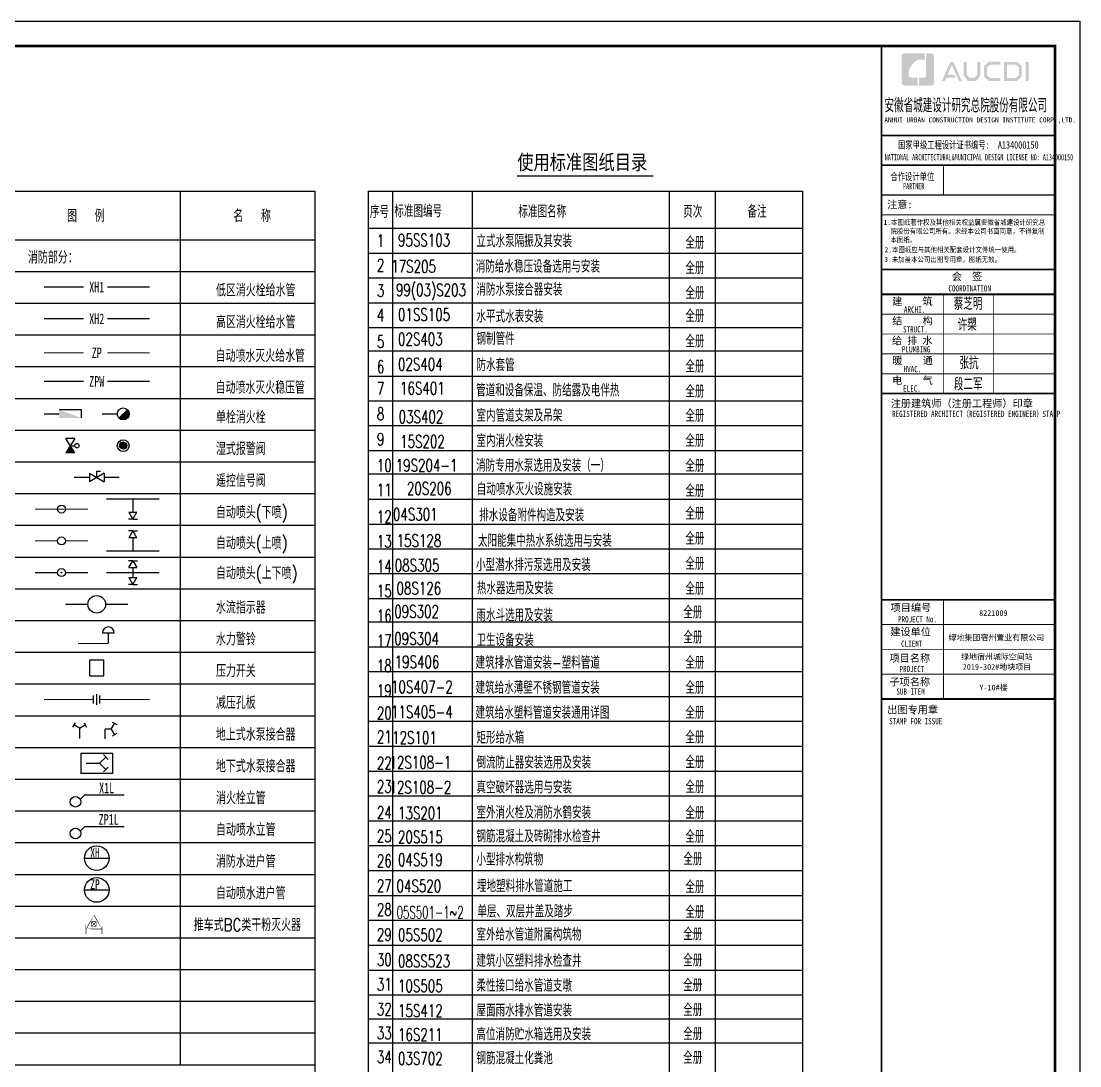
# Model space of a CAD drawing. Extents: x 27938 to 650306, y -92720 to 1524912.
# Drawn here: x 301663 to 344314, y 1123802 to 1165874 of the extents above; entities that cross this region are included whole.
import ezdxf
from ezdxf.enums import TextEntityAlignment as Align

# ---------------------------------------------------------------- set-up
doc = ezdxf.new("R2010")
doc.units = 0
doc.header["$LTSCALE"] = 1000
doc.header["$MEASUREMENT"] = 0
for name, color, linetype in [('0s-水标注', 7, 'Continuous'), ('PUB_TEXT', 4, 'Continuous'), ('图框', 140, 'Continuous'), ('图签文字', 147, 'Continuous')]:
    doc.layers.add(name, color=color, linetype=linetype)
doc.layers.add('yichutu', color=7, linetype='Continuous', true_color=0xffffff, plot=False)
doc.layers.add('图签', color=147, linetype='Continuous', lineweight=18)
doc.styles.add('HT', font='simhei.ttf')
doc.styles.add('HZ', font='txt', dxfattribs={"bigfont": 'hztxt'})
doc.styles.add('HZ8', font='txt.shx', dxfattribs={"bigfont": 'hztxt.shx'})
doc.styles.add('ST', font='', dxfattribs={"width": 0.8})
doc.styles.add('中森字体', font='', dxfattribs={"width": 0.8})
doc.styles.add('宋体', font='', dxfattribs={"height": 50})
doc.styles.add('建筑图签-1', font='simhei.ttf', dxfattribs={"width": 0.7})
doc.styles.add('建筑图签-2', font='TXT.shx', dxfattribs={"width": 0.5, "bigfont": 'HZTXT.shx'})
doc.styles.get('ST').set_extended_font_data('SimSun')
doc.styles.get('中森字体').set_extended_font_data('SimSun')
doc.styles.get('宋体').set_extended_font_data('SimSun')

# ---------------------------------------------------------------- blocks, each defined once
blk = doc.blocks.new('*X153')
at = {"color": 0, "linetype": 'Continuous'}
for p, q in [((-69891, -48890), (-69782, -48780)), ((-69891, -48876), (-69795, -48780)), ((-69889, -48902), (-69769, -48782)), ((-69889, -48860), (-69811, -48782)), ((-69886, -48913), (-69758, -48786)), ((-69882, -48839), (-69832, -48789)), ((-69881, -48923), (-69748, -48790)), ((-69876, -48932), (-69739, -48795)), ((-69871, -48940), (-69731, -48800)), ((-69864, -48948), (-69723, -48807)), ((-69857, -48955), (-69716, -48814)), ((-69849, -48961), (-69710, -48822)), ((-69841, -48967), (-69704, -48830)), ((-69831, -48972), (-69699, -48840)), ((-69821, -48975), (-69696, -48850)), ((-69810, -48978), (-69693, -48861)), ((-69797, -48980), (-69691, -48874)), ((-69783, -48980), (-69691, -48888)), ((-69766, -48977), (-69694, -48905)), ((-69742, -48967), (-69704, -48929))]:
    blk.add_line(p, q, dxfattribs=at)
blk = doc.blocks.new('院标1')
h = blk.add_hatch(color=150)
h.dxf.hatch_style = 1
h.set_gradient(color1=(33, 113, 253), color2=(33, 113, 253), tint=1, name='INVCURVED')
edge = h.paths.add_edge_path()
edge.add_spline(control_points=[(116373, 648379), (116379, 648379), (116382, 648379), (116391, 648379), (116391, 648379), (116391, 648379), (116616, 648379), (116616, 648379), (116616, 648379), (116616, 648379), (116616, 648054), (116616, 648054), (116616, 648054), (116616, 648054), (116108, 648054), (116108, 648054), (116108, 648054), (116028, 648054), (115963, 648111), (115963, 648199), (115963, 648199), (115963, 648199), (115963, 649215), (115963, 649215), (115963, 649215), (115963, 649295), (116018, 649360), (116108, 649360), (116108, 649360), (116108, 649360), (116897, 649360), (116897, 649360), (116897, 649360), (116897, 649360), (116897, 649080), (116897, 649080), (116897, 649080), (116897, 649080), (116566, 649140), (116356, 648859), (116356, 648859), (116245, 648719), (116240, 648545), (116247, 648466), (116247, 648466), (116254, 648386), (116247, 648466), (116247, 648466), (116247, 648466), (116247, 648466), (116258, 648374), (116373, 648379)], knot_values=[0, 0, 0, 0, 0.071429, 0.071429, 0.071429, 0.107143, 0.142857, 0.142857, 0.142857, 0.178571, 0.214286, 0.214286, 0.214286, 0.25, 0.285714, 0.285714, 0.285714, 0.321429, 0.357143, 0.357143, 0.357143, 0.392857, 0.428571, 0.428571, 0.428571, 0.464286, 0.5, 0.5, 0.5, 0.535714, 0.571429, 0.571429, 0.571429, 0.607143, 0.642857, 0.642857, 0.642857, 0.678571, 0.714286, 0.714286, 0.714286, 0.75, 0.785714, 0.785714, 0.785714, 0.821429, 0.857143, 0.857143, 0.857143, 0.928571, 1, 1, 1, 1], degree=3, periodic=0)
h = blk.add_hatch(color=150)
h.dxf.hatch_style = 1
h.set_gradient(color1=(33, 113, 253), color2=(33, 113, 253), tint=1, name='INVCURVED')
edge = h.paths.add_edge_path()
edge.add_spline(control_points=[(117268, 649215), (117268, 649215), (117268, 648199), (117268, 648199), (117268, 648199), (117268, 648114), (117212, 648054), (117123, 648054), (117123, 648054), (117123, 648054), (116663, 648054), (116663, 648054), (116663, 648054), (116663, 648054), (116663, 648379), (116663, 648379), (116663, 648379), (116663, 648379), (116865, 648379), (116865, 648379), (116865, 648379), (116907, 648379), (116941, 648413), (116941, 648455), (116941, 648455), (116941, 648455), (116941, 649360), (116941, 649360), (116941, 649360), (116941, 649360), (117123, 649360), (117123, 649360), (117123, 649360), (117204, 649360), (117268, 649306), (117268, 649215)], knot_values=[0, 0, 0, 0, 0.1, 0.1, 0.1, 0.15, 0.2, 0.2, 0.2, 0.25, 0.3, 0.3, 0.3, 0.35, 0.4, 0.4, 0.4, 0.45, 0.5, 0.5, 0.5, 0.55, 0.6, 0.6, 0.6, 0.65, 0.7, 0.7, 0.7, 0.75, 0.8, 0.8, 0.8, 0.9, 1, 1, 1, 1], degree=3, periodic=0)
blk = doc.blocks.new('TK')
at = {"layer": '图框'}
h = blk.add_hatch(color=256, dxfattribs=at)
h.paths.add_polyline_path([(547288, 547072), (547414, 547072), (547414, 546302), (547288, 546302)])
h.paths.add_polyline_path([(546536, 546956), (546536, 546430), (546896, 546430), (547020, 546536), (547020, 546855), (546900, 546956)], flags=16)
h.paths.add_polyline_path([(546418, 547074), (546418, 546311), (546940, 546311), (547138, 546482), (547138, 546910), (546943, 547074)])
h.paths.add_polyline_path([(546275, 547077), (546275, 546962), (545868, 546962), (545735, 546851), (545735, 546531), (545868, 546429), (546277, 546429), (546277, 546307), (545813, 546307), (545611, 546481), (545611, 546910), (545809, 547077)])
h.paths.add_polyline_path([(544792, 547075), (544912, 547075), (544912, 546565), (545026, 546433), (545237, 546433), (545351, 546565), (545351, 547075), (545465, 547075), (545465, 546528), (545301, 546311), (544963, 546311), (544792, 546530)])
h.paths.add_polyline_path([(544260, 547074), (544377, 547074), (544719, 546310), (544603, 546310), (544322, 546944), (544147, 546556), (544418, 546556), (544479, 546440), (544098, 546440), (544039, 546308), (543916, 546308)])
for p, q in [((541480, 544114), (548480, 544114)), ((541480, 544114), (548480, 544114)), ((541480, 542914), (548480, 542914))]:
    blk.add_line(p, q, dxfattribs=at)
blk.add_lwpolyline([(465375, 548714), (549475, 548714), (549475, 489314), (465375, 489314)], close=True, dxfattribs=at)
blk.add_lwpolyline([(465375, 548714), (549475, 548714), (549475, 489314), (465375, 489314)], close=True, dxfattribs=at)
at = {"layer": '图框', "const_width": 100}
blk.add_lwpolyline([(548475, 490314), (548475, 547714), (467875, 547714), (467875, 490314)], close=True, dxfattribs=at)
at = {"layer": '图框'}
for points, const_width in [([(541480, 490314), (541480, 547714)], 70), ([(541480, 544114), (548480, 544114)], 60), ([(541480, 542914), (548480, 542914)], 60), ([(541480, 542914), (548480, 542914)], 60), ([(543980, 542914), (543980, 541714)], 35), ([(541480, 541714), (548480, 541714)], 60), ([(541480, 541714), (548480, 541714)], 60), ([(541480, 540913), (548480, 540913)], 35), ([(541488, 538714), (548488, 538714)], 60), ([(541488, 537714), (548488, 537714)], 70), ([(541488, 537714), (548488, 537714)], 70), ([(543988, 537714), (543988, 533714)], 35), ([(545988, 537714), (545988, 533714)], 35), ([(541488, 536914), (548488, 536914)], 35), ([(541488, 536114), (548488, 536114)], 35), ([(541488, 535314), (548488, 535314)], 35), ([(541488, 534514), (548488, 534514)], 35), ([(541488, 533714), (548488, 533714)], 70), ([(541480, 525414), (548480, 525414)], 70), ([(541480, 525414), (548480, 525414)], 70), ([(543980, 521414), (543980, 525414)], 35), ([(541480, 524414), (548480, 524414)], 35), ([(541480, 523414), (548480, 523414)], 35), ([(541480, 522414), (548480, 522414)], 35), ([(548480, 521414), (541480, 521414)], 70)]:
    blk.add_lwpolyline(points, dxfattribs=dict(at, const_width=const_width))
blk.add_blockref('院标1', (426331, -101935))
for s, height, style, width, p in [('ANHUI URBAN CONSTRUCTION DESIGN INSTITUTE CORP.,LTD.', 200, '建筑图签-1', 0.91, (541598, 544636)), ('NATIONAL ARCHITECTURAL&MUNICIPAL DESIGN LICENSE NO: A134000150', 250, '建筑图签-1', 0.6, (541617, 543108)), ('PARTNER', 250, '建筑图签-1', 0.6, (542355, 541947)), ('1.本图纸著作权及其他相关权益属安徽省城建设计研究总', 210, 'HT', 0.88, (541566, 540507)), ('院股份有限公司所有。未经本公司书面同意，不得复制', 210, 'HT', 0.88, (541845, 540153)), ('本图纸。', 210, 'HT', 0.88, (541845, 539803)), (' 2.本图纸应与其他相关配套设计文件统一使用。 ', 210, 'HT', 0.88, (541455, 539406)), ('3.未加盖本公司出图专用章，图纸无效。', 210, 'HT', 0.88, (541598, 539011)), ('COORDINATION', 250, '建筑图签-1', 0.7, (544180, 537827)), ('ARCHI.', 250, '建筑图签-1', 0.7, (542389, 536975)), ('STRUCT.', 250, '建筑图签-1', 0.7, (542350, 536179)), ('PLUMBING', 250, '建筑图签-1', 0.7, (542309, 535372)), ('HVAC.', 250, '建筑图签-1', 0.7, (542374, 534579)), ('ELEC.', 250, '建筑图签-1', 0.7, (542358, 533794)), ('REGISTERED ARCHITECT（REGISTERED ENGINEER）STAMP', 250, '建筑图签-1', 0.7, (541909, 532772)), ('PROJECT No.', 250, '建筑图签-1', 0.7, (542150, 524499, -1799)), ('CLIENT', 250, '建筑图签-1', 0.7, (542274, 523520)), ('PROJECT', 250, '建筑图签-1', 0.7, (542209, 522500)), ('SUB ITEM', 250, '建筑图签-1', 0.7, (542082, 521589)), ('STAMP FOR ISSUE', 250, '建筑图签-1', 0.7, (541793, 520395))]:
    blk.add_text(s, height=height, dxfattribs=dict(at, style=style, width=width)).set_placement(p)
at = {"layer": '图签', "color": 2, "style": '宋体'}
for s, height, p in [('8221009', 229.3, (545417, 524761)), ('绿地集团宿州置业有限公司', 229.34, (544185, 523776)), ('绿地宿州城际空间站', 229.3, (544690, 523001)), ('2019-302#地块项目', 229.34, (544757, 522592))]:
    blk.add_text(s, height=height, dxfattribs=at).set_placement(p)
at = {"layer": '图签文字', "color": 7, "style": '建筑图签-1'}
for s, height, width, p in [('安徽省城建设计研究总院股份有限公司', 500, 0.55, (541608, 545091)), ('国家甲级工程设计证书编号:  A134000150', 300, 0.7, (542152, 543581)), ('合作设计单位', 300, 0.7, (541845, 542304))]:
    blk.add_text(s, height=height, dxfattribs=dict(at, width=width)).set_placement(p)
for s, p in [('注意:', (541711, 541177)), ('会  签', (544315, 538281)), ('建    筑', (541910, 537280)), ('结    构', (541914, 536493)), ('给 排 水', (541905, 535699)), ('暖    通', (541923, 534896)), ('电    气', (541913, 534096)), ('注册建筑师（注册工程师）印章', (541855, 533167)), ('项目编号', (541848, 524946)), ('建设单位', (541840, 523969)), ('项目名称', (541807, 522911)), ('子项名称', (541807, 521954)), ('出图专用章', (541716, 520832))]:
    blk.add_text(s, height=300, dxfattribs=at).set_placement(p)
at = {"layer": '图签文字', "color": 1, "style": '建筑图签-2', "width": 0.7}
for s, p in [('蔡芝明', (544395, 537085)), ('许槊', (544555, 536242)), ('张抗', (544626, 534701)), ('段二军', (544401, 533845))]:
    blk.add_text(s, height=500, dxfattribs=at).set_placement(p)
blk = doc.blocks.new('yct-841-594-84100-59399.9999999999-100-1000.0')
at = {"layer": 'yichutu', "color": 7, "true_color": 0xffffff}
blk.add_lwpolyline([(0, 0), (0, 59400), (84100, 59400), (84100, 0)], close=True, dxfattribs=at)

msp = doc.modelspace()

# ---------------------------------------------------------------- linework, layer by layer
at = {"layer": '0s-水标注', "ltscale": 1.5}
for p, q in [((264392, 1159023.5), (313512, 1159023.5)), ((308080.5, 1123845.5), (308080.5, 1159023.5)), ((313512, 1111065.5), (313512, 1159023.5)), ((264392, 1157073.5), (313512, 1157073.5)), ((264392, 1155795.5), (313512, 1155795.5)), ((264392, 1154517.5), (313512, 1154517.5)), ((264392, 1153239.5), (313512, 1153239.5)), ((264392, 1151961.5), (313512, 1151961.5)), ((264392, 1150683.5), (313512, 1150683.5)), ((304090.3, 1150215.3), (303195.7, 1150215.3)), ((304090.3, 1149895.8), (304090.3, 1150215.3)), ((305942.4, 1150225), (305603.5, 1149886.2)), ((264392, 1149405.5), (313512, 1149405.5)), ((303818.7, 1149070.5), (303467.2, 1149070.5)), ((303818.7, 1149070.5), (303467.2, 1148484.7)), ((303818.7, 1148484.7), (303467.2, 1149070.5)), ((303643, 1148777.6), (303818.7, 1148777.6)), ((303818.7, 1148484.7), (303467.2, 1148484.7)), ((264392, 1148127.5), (313512, 1148127.5)), ((304708, 1147499.6), (304708, 1147751.9)), ((304708, 1147751.9), (304864.7, 1147751.9)), ((304415.1, 1147675.3), (305000.8, 1147323.9)), ((305000.8, 1147675.3), (304415.1, 1147323.9)), ((304415.1, 1147675.3), (304415.1, 1147323.9)), ((305000.8, 1147675.3), (305000.8, 1147323.9)), ((264392, 1146849.5), (313512, 1146849.5)), ((306003.7, 1146093.7), (306163.5, 1145817)), ((306003.7, 1146093.7), (306323.2, 1146093.7)), ((306163.5, 1145817), (306323.2, 1146093.7)), ((306163.5, 1145817), (305983.3, 1145817)), ((306163.5, 1145817), (306343.6, 1145817)), ((264392, 1145571.5), (313512, 1145571.5)), ((306163.5, 1145348.2), (305983.3, 1145348.2)), ((306163.5, 1145348.2), (306003.7, 1145071.5)), ((306163.5, 1145348.2), (306343.6, 1145348.2)), ((306323.2, 1145071.5), (306163.5, 1145348.2)), ((306323.2, 1145071.5), (306003.7, 1145071.5)), ((264392, 1144293.5), (313512, 1144293.5)), ((306163.5, 1144141.2), (305983.3, 1144141.2)), ((306003.7, 1143864.5), (306163.5, 1144141.2)), ((306163.5, 1144141.2), (306343.6, 1144141.2)), ((306163.5, 1144141.2), (306323.2, 1143864.5)), ((306003.7, 1143864.5), (306323.2, 1143864.5)), ((306163.5, 1143190), (305983.3, 1143190)), ((306003.7, 1143466.7), (306163.5, 1143190)), ((306003.7, 1143466.7), (306323.2, 1143466.7)), ((306163.5, 1143190), (306323.2, 1143466.7)), ((306163.5, 1143190), (306343.6, 1143190)), ((264392, 1143015.5), (313512, 1143015.5)), ((264392, 1141737.5), (313512, 1141737.5)), ((264392, 1141737.5), (313512, 1141737.5)), ((304935.6, 1141237.7), (305414.9, 1141237.7)), ((264392, 1140459.5), (313512, 1140459.5)), ((264392, 1140459.5), (313512, 1140459.5)), ((304424, 1140151.1), (304992, 1140151.1)), ((304424, 1139512.1), (304424, 1140151.1)), ((304992, 1139512.1), (304992, 1140151.1)), ((304424, 1139512.1), (304992, 1139512.1)), ((264392, 1139181.5), (313512, 1139181.5)), ((304580.2, 1138393.8), (304580.2, 1138713.3)), ((304708, 1138340.6), (304708, 1138766.6)), ((304835.8, 1138393.8), (304835.8, 1138713.3)), ((264392, 1137903.5), (313512, 1137903.5)), ((303836.6, 1137621.5), (303733.3, 1137442.7)), ((304015.5, 1137399), (303784.9, 1137532.1)), ((304015.5, 1137399), (304246.1, 1137532.1)), ((304194.5, 1137621.5), (304297.7, 1137442.7)), ((305288.5, 1137363.5), (305421.6, 1137594)), ((305332.2, 1137645.7), (305511.1, 1137542.4)), ((305288.5, 1137363.5), (305421.6, 1137132.9)), ((305511.1, 1137184.5), (305332.2, 1137081.2)), ((264392, 1136625.5), (313512, 1136625.5)), ((304069, 1136394.8), (305347, 1136394.8)), ((304069, 1136394.8), (304069, 1135578.2)), ((304822.6, 1135986.5), (305073.6, 1136237.5)), ((304973.2, 1136338), (305174, 1136137.1)), ((305347, 1136394.8), (305347, 1135578.2)), ((304822.6, 1135986.5), (305073.6, 1135735.5)), ((304973.2, 1135635.1), (305174, 1135835.9)), ((305347, 1135578.2), (304069, 1135578.2)), ((264392, 1135347.5), (313512, 1135347.5)), ((304042.9, 1134529.5), (304228.2, 1134714.9)), ((304228.2, 1134714.9), (305813.2, 1134714.9)), ((264392, 1134069.5), (313512, 1134069.5)), ((304042.9, 1133251.5), (304228.2, 1133436.9)), ((304228.2, 1133436.9), (305813.2, 1133436.9)), ((264392, 1132791.5), (313512, 1132791.5)), ((304211, 1132163.6), (305205, 1132163.6)), ((264392, 1131513.5), (313512, 1131513.5)), ((304211, 1130885.6), (305205, 1130885.6)), ((264392, 1130235.5), (313512, 1130235.5)), ((264392, 1128957.5), (313512, 1128957.5)), ((264392, 1127679.5), (313512, 1127679.5)), ((264392, 1126401.5), (313512, 1126401.5)), ((264392, 1125123.5), (313512, 1125123.5)), ((264392, 1123845.5), (313512, 1123845.5)), ((264392, 1123845.5), (313512, 1123845.5))]:
    msp.add_line(p, q, dxfattribs=at)
at = {"layer": '0s-水标注'}
for p, q in [((315640.1, 1159023.5), (333140.1, 1159023.5)), ((315640.1, 1159023.5), (315640.1, 1119667.6)), ((316640.1, 1119667.6), (316640.1, 1159023.5)), ((319850.1, 1119667.6), (319850.1, 1159023.5)), ((327781, 1119667.6), (327781, 1159023.5)), ((329640.1, 1119667.6), (329640.1, 1159023.5)), ((333140.1, 1159023.5), (333140.1, 1119667.6)), ((333140.1, 1157518.5), (315640.1, 1157518.5)), ((333140.1, 1156518.5), (315640.1, 1156518.5)), ((333140.1, 1155528.5), (315640.1, 1155528.5)), ((333140.1, 1154523.5), (315640.1, 1154523.5)), ((333140.1, 1153518.5), (315640.1, 1153518.5)), ((333140.1, 1152577.5), (315640.1, 1152577.5)), ((333140.1, 1151565.5), (315640.1, 1151565.5)), ((333140.1, 1150570.5), (315640.1, 1150570.5)), ((333140.1, 1149570.5), (315640.1, 1149570.5)), ((333140.1, 1148565.5), (315640.1, 1148565.5)), ((333140.1, 1147624.5), (315640.1, 1147624.5)), ((333140.1, 1146607.5), (315640.1, 1146607.5)), ((333140.1, 1145605.5), (315640.1, 1145605.5)), ((333140.1, 1144610.5), (315640.1, 1144610.5)), ((333140.1, 1143610.5), (315640.1, 1143610.5)), ((333140.1, 1142605.5), (315640.1, 1142605.5)), ((333140.1, 1141664.5), (315640.1, 1141664.5)), ((333140.1, 1140664.5), (315640.1, 1140664.5)), ((333140.1, 1139664.5), (315640.1, 1139664.5)), ((333140.1, 1138664.5), (315640.1, 1138664.5)), ((333140.1, 1137664.5), (315640.1, 1137664.5)), ((333140.1, 1136664.5), (315640.1, 1136664.5)), ((333140.1, 1135657.5), (315640.1, 1135657.5)), ((333140.1, 1134657.5), (315640.1, 1134657.5)), ((333140.1, 1133657.5), (315640.1, 1133657.5)), ((333140.1, 1132657.5), (315640.1, 1132657.5)), ((333140.1, 1131650.5), (315640.1, 1131650.5)), ((333140.1, 1130643.5), (315640.1, 1130643.5)), ((333140.1, 1129650.5), (315640.1, 1129650.5)), ((333140.1, 1128643.5), (315640.1, 1128643.5)), ((333140.1, 1127643.5), (315640.1, 1127643.5)), ((333140.1, 1126643.5), (315640.1, 1126643.5)), ((333140.1, 1125681.6), (315640.1, 1125681.6)), ((333140.1, 1125681.6), (315640.1, 1125681.6)), ((333140.1, 1124719.6), (315640.1, 1124719.6)), ((333140.1, 1124719.6), (315640.1, 1124719.6))]:
    msp.add_line(p, q, dxfattribs=at)
at = {"layer": '0s-水标注', "ltscale": 1.5, "const_width": 50}
for points in [[(302578, 1155167.6), (304174.2, 1155167.6)], [(305136.7, 1155167.6), (306838, 1155167.6)], [(302578, 1153889.6), (304174.2, 1153889.6)], [(305136.7, 1153889.6), (306838, 1153889.6)], [(302578, 1152515.1), (304174.2, 1152515.1)], [(305136.7, 1152515.1), (306838, 1152515.1)], [(302578, 1151368.1), (304174.2, 1151368.1)], [(305136.7, 1151368.1), (306838, 1151368.1)], [(302578, 1150055.6), (303195.7, 1150055.6)], [(304915.6, 1150055.6), (305533.3, 1150055.6)], [(303797.4, 1147499.6), (304415.1, 1147499.6)], [(305000.8, 1147499.6), (305618.5, 1147499.6)], [(307228.5, 1146626.2), (305098.5, 1146626.2)], [(306163.5, 1146093.7), (306163.5, 1146626.2)], [(303128.2, 1146221.6), (302223, 1146221.6)], [(304353, 1146221.6), (303128.2, 1146221.6)], [(303128.2, 1144943.6), (302223, 1144943.6)], [(304353, 1144943.6), (303447.7, 1144943.6)], [(306163.5, 1145071.5), (306163.5, 1144539)], [(307228.5, 1144539), (305098.5, 1144539)], [(303128.2, 1143665.6), (302223, 1143665.6)], [(304353, 1143665.6), (303447.7, 1143665.6)], [(307228.5, 1143665.6), (305098.5, 1143665.6)], [(306163.5, 1143466.7), (306163.5, 1143864.5)], [(304353, 1142387.6), (303447.7, 1142387.6)], [(305968.2, 1142387.6), (305063, 1142387.6)], [(305175.3, 1140811.7), (305175.3, 1141237.7)], [(305175.3, 1140811.7), (303948.7, 1140811.7)], [(302578, 1138553.6), (304580.2, 1138553.6)], [(304835.8, 1138553.6), (306838, 1138553.6)], [(304015.5, 1136973), (304015.5, 1137399)], [(305044.6, 1137363.5), (305044.6, 1136957.7)], [(305288.5, 1137363.5), (305044.6, 1137363.5)], [(304268.2, 1135986.5), (304822.6, 1135986.5)]]:
    msp.add_lwpolyline(points, dxfattribs=at)
at = {"layer": '0s-水标注', "ltscale": 1.5, "const_width": 239.6}
msp.add_lwpolyline([(305688.2, 1149970.9, 1), (305857.7, 1150140.3)], format="xyb", dxfattribs=at)
at = {"layer": '0s-水标注', "const_width": 25}
for points in [[(304599.6, 1129863.2), (304280.1, 1129309.8)], [(304919.1, 1129309.8), (304599.6, 1129863.2)], [(304280.1, 1129502.5), (304280.1, 1129117.1)], [(304919.1, 1129502.5), (304919.1, 1129117.1)], [(304280.1, 1129309.8), (304919.1, 1129309.8)]]:
    msp.add_lwpolyline(points, close=True, dxfattribs=at)
at = {"layer": '0s-水标注', "const_width": 24}
for points in [[(304504.2, 1129413.6), (304504.2, 1129604.7)], [(304504.2, 1129604.7), (304684.9, 1129604.7)], [(304504.2, 1129604.7), (304684.9, 1129413.6)], [(304684.9, 1129604.7), (304504.2, 1129413.6)], [(304684.9, 1129413.6), (304504.2, 1129413.6)], [(304684.9, 1129604.7), (304684.9, 1129413.6)]]:
    msp.add_lwpolyline(points, dxfattribs=at)
at = {"layer": '0s-水标注', "ltscale": 1.5}
for centre, radius in [((305773, 1150055.6), 239.6), ((303908.7, 1148777.6), 90.1), ((305773, 1148777.6), 238.2), ((305773, 1148777.6), 142), ((303288, 1146221.6), 159.8), ((303288, 1144943.6), 159.8), ((303288, 1143665.6), 159.8), ((303288, 1143665.6), 14), ((304708, 1142387.6), 355), ((303851.7, 1134435.6), 213), ((303851.7, 1133157.6), 213), ((304708, 1132163.6), 497), ((304708, 1130885.6), 497)]:
    msp.add_circle(centre, radius, dxfattribs=at)
msp.add_arc((305175.3, 1141237.7), 239.6, 0, 180, dxfattribs=at)
for points in [[(304090.3, 1149895.8), (303195.7, 1150215.3), (304090.3, 1149895.8), (303195.7, 1149895.8)], [(303467.2, 1148484.7), (303643, 1148777.6), (303467.2, 1148484.7), (303818.7, 1148484.7)]]:
    msp.add_solid(points, dxfattribs=at)
at = {"layer": 'PUB_TEXT', "ltscale": 1.5, "const_width": 48}
msp.add_lwpolyline([(321640.3, 1159639.5), (327126.9, 1159639.5)], dxfattribs=at)

# ---------------------------------------------------------------- block references
msp.add_blockref('TK', (-205160.9, 617160))
at = {"layer": '0s-水标注', "ltscale": 1.5, "xscale": 1.419999999925494, "yscale": 1.419999999925494, "zscale": 1.419999999925494}
msp.add_blockref('*X153', (404869.9, 1218193.6), dxfattribs=at)
at = {"layer": 'yichutu'}
msp.add_blockref('yct-841-594-84100-59399.9999999999-100-1000.0', (260214.1, 1106473.7), dxfattribs=at)

# ---------------------------------------------------------------- texts
at = {"layer": '0s-水标注', "style": 'HZ', "width": 0.7}
for s, p in [('序号', (315713.9, 1157949.5)), ('标准图编号', (316697.1, 1157976.5)), ('标准图名称', (321693.9, 1157957.9)), ('页次', (328333.5, 1157957.9)), ('备注', (330926.1, 1157957.9)), ('1', (315992.3, 1156784)), ('95SS103', (316844.4, 1156805.6)), ('立式水泵隔振及其安装', (320004.4, 1156771.1)), ('全册', (328422.6, 1156703.6)), ('2', (315992.3, 1155794)), ('消防给水稳压设备选用与安装', (319976.9, 1155745.9)), ('全册', (328422.6, 1155691.2)), ('3', (315992.3, 1154774.8)), ('99(03)S203', (316761.9, 1154798.8)), ('消防水泵接合器安装', (320004.4, 1154817.4)), ('全册', (328422.6, 1154684.2)), ('4', (315992.3, 1153784)), ('01SS105', (316844.4, 1153806.2)), ('水平式水表安装', (320004.4, 1153737.2)), ('全册', (328422.6, 1153757.6)), ('02S403', (316844.4, 1152818.2)), ('钢制管件', (320004.4, 1152838.2)), ('全册', (328422.6, 1152735.6)), ('5', (315992.3, 1152716)), ('6', (315992.3, 1151706.2)), ('02S404', (316844.4, 1151808)), ('防水套管', (320004.4, 1151780)), ('全册', (328422.6, 1151723.2)), ('7', (315992.3, 1150831.7)), ('16S401', (316925.8, 1150841.6)), ('管道和设备保温、防结露及电伴热', (319990.8, 1150757.9)), ('全册', (328422.6, 1150716.2)), ('8', (315992.3, 1149810.5)), ('03S402', (316869.6, 1149690.4)), ('室内管道支架及吊架', (320004.4, 1149741.9)), ('全册', (328422.6, 1149740.6)), ('9', (315992.3, 1148787.7)), ('15S202', (316930.7, 1148696.9)), ('室内消火栓安装', (320004.4, 1148725.5)), ('全册', (328422.6, 1148733.6)), ('10', (315992.3, 1147731.7)), ('全册', (328422.6, 1147721.2)), ('11', (315992.3, 1146741.5)), ('全册', (328422.6, 1146714.2)), ('12', (315992.3, 1145664.2)), ('排水设备附件构造及安装', (320114.6, 1145729.4)), ('全册', (328422.6, 1145799.6)), ('15S128', (316789.3, 1144701.9)), ('太阳能集中热水系统选用与安装', (320065, 1144701.9)), ('全册', (328422.6, 1144792.6)), ('13', (315992.3, 1144675.9)), ('全册', (328422.6, 1143780.2)), ('14', (315992.3, 1143675.9)), ('小型潜水排污泵选用及安装', (319989.2, 1143728.3)), ('15', (315992.3, 1142675.9)), ('08S126', (316783.8, 1142781.7)), ('热水器选用及安装', (320023.3, 1142789.6)), ('全册', (328422.6, 1142773.2)), ('雨水斗选用及安装', (320004.2, 1141704.5)), ('全册', (328341.5, 1141823.4)), ('16', (315992.3, 1141675.9)), ('全册', (328341.5, 1140809.4)), ('17', (315992.3, 1140668.9)), ('卫生设备安装', (320004.2, 1140702.7)), ('18', (315992.3, 1139661.9)), ('全册', (328422.6, 1139792.6)), ('建筑给水薄壁不锈钢管道安装', (319968.6, 1138783.1)), ('全册', (328422.6, 1138785.6)), ('19', (315992.3, 1138661.9)), ('20', (315992.3, 1137756.9)), ('建筑给水塑料管道安装通用详图', (319968.6, 1137776.1)), ('全册', (328422.6, 1137778.6)), ('21', (315992.3, 1136800.6)), ('矩形给水箱', (320005.6, 1136770)), ('全册', (328422.6, 1136785.6)), ('22', (315992.3, 1135742.9)), ('倒流防止器安装选用及安装', (320005.6, 1135770)), ('全册', (328422.6, 1135785.6)), ('23', (315992.3, 1134799.8)), ('真空破坏器选用与安装', (320005.6, 1134770)), ('全册', (328422.6, 1134785.6)), ('24', (315992.3, 1133756.9)), ('13S201', (316844.4, 1133729.9)), ('室外消火栓及消防水鹤安装', (320004.4, 1133758.5)), ('全册', (328422.6, 1133745)), ('25', (315992.3, 1132806.8)), ('全册', (328422.6, 1132783.1)), ('小型排水构筑物', (320004.4, 1131863.9)), ('全册', (328341.5, 1131882.5)), ('26', (315992.3, 1131806.8)), ('04S519', (316844.4, 1131848.6)), ('27', (315992.3, 1130806.8)), ('04S520', (316783.8, 1130795.7)), ('埋地塑料排水管道施工', (320023.3, 1130796.7)), ('全册', (328422.6, 1130762.1)), ('28', (315992.3, 1129844.8)), ('单层、双层井盖及踏步', (320041, 1129774.2)), ('全册', (328422.6, 1129746.1)), ('全册', (328341.5, 1128858.4)), ('29', (315992.3, 1128837.8)), ('05S502', (316844.4, 1128824.5)), ('室外给水管道附属构筑物', (320004.4, 1128839.9)), ('30', (315992.3, 1127830.8)), ('08SS523', (316844.4, 1127770.5)), ('建筑小区塑料排水检查井', (320004.4, 1127785.9)), ('全册', (328333.5, 1127804.4)), ('31', (315992.3, 1126830.8)), ('柔性接口给水管道支墩', (320004.4, 1126785.9)), ('全册', (328333.5, 1126804.4)), ('10S505', (316844.4, 1126770.5)), ('32', (315992.3, 1125830.8)), ('15S412', (316844.4, 1125770.5)), ('屋面雨水排水管道安装', (320004.4, 1125785.9)), ('全册', (328333.5, 1125804.4)), ('33', (315992.3, 1124868.9)), ('16S211', (316844.4, 1124808.6)), ('高位消防贮水箱选用及安装', (320004.4, 1124823.9)), ('全册', (328333.5, 1124842.5)), ('34', (315992.3, 1123907)), ('03S702', (316844.4, 1123846.6)), ('钢筋混凝土化粪池', (320004.4, 1123862)), ('全册', (328333.5, 1123880.5))]:
    msp.add_text(s, height=500, dxfattribs=at).set_placement(p)
at = {"layer": '0s-水标注', "style": 'HZ', "width": 0.8}
for s, p in [('图  例', (303512.5, 1157787.1)), ('名  称', (310210.1, 1157784.3)), ('低区消火栓给水管', (309512.5, 1154787.3)), ('高区消火栓给水管', (309512.5, 1153509.3)), ('自动喷水灭火给水管', (309497.2, 1152148.2)), ('自动喷水灭火稳压管', (309497.2, 1150870.2)), ('单栓消火栓', (309512.5, 1149675.3)), ('湿式报警阀', (309512.5, 1148401.8)), ('遥控信号阀', (309512.5, 1147121.5)), ('自动喷头(下喷)', (309512.5, 1145843.5)), ('自动喷头(上喷)', (309512.5, 1144608.9)), ('自动喷头(上下喷)', (309512.5, 1143397.1)), ('水流指示器', (309512.5, 1142014)), ('水力警铃', (309512.5, 1140733.8)), ('压力开关', (309512.5, 1139455.8)), ('减压孔板', (309512.5, 1138177.8)), ('地上式水泵接合器', (309512.5, 1136897.5)), ('地下式水泵接合器', (309512.5, 1135619.5)), ('消火栓立管', (309512.5, 1134339.3)), ('自动喷水立管', (309512.5, 1133063.5)), ('消防水进户管', (309512.5, 1131785.5)), ('自动喷水进户管', (309512.5, 1130507.5)), ('推车式BC类干粉灭火器', (308616.8, 1129229.5))]:
    msp.add_text(s, height=500, rotation=0, dxfattribs=at).set_placement(p)
at = {"layer": '0s-水标注', "ltscale": 1.5}
for s, height, style, width, p in [('消防部分：', 500, 'HZ8', 0.8, (301939.6, 1156110.2)), ('X1L', 426, 'ST', 0.7, (304802.8, 1134782)), ('ZP1L', 426, 'ST', 0.7, (304783.9, 1133513.1)), ('XH', 397.6, 'ST', 0.7, (304446.7, 1132193.5)), ('ZP', 397.6, 'ST', 0.7, (304446.7, 1130915.5))]:
    msp.add_text(s, height=height, dxfattribs=dict(at, style=style, width=width)).set_placement(p)
at = {"layer": '0s-水标注', "style": 'HZ'}
for s, width, p in [('17S205 ', 0.7, (317629.4, 1155996.4)), ('04S301', 0.7, (317541.8, 1146013.7)), ('08S305', 0.7, (317613.1, 1143961.8)), ('09S302', 0.7, (317594.3, 1142098.2)), ('09S304', 0.7, (317594.3, 1141005.5)), ('10S407-2', 0.7, (317807.6, 1139061.8)), ('11S405-4', 0.7, (317807.6, 1138054.8)), ('12S101', 0.7, (317508.7, 1137020.5)), ('12S108-1', 0.7, (317746.3, 1136020.5)), ('12S108-2', 0.7, (317746.3, 1135020.5)), ('05S501-1~2', 0.6, (318138.9, 1129979.5))]:
    msp.add_text(s, height=500, dxfattribs=dict(at, width=width)).set_placement(p, align=Align.MIDDLE)
at = {"layer": '0s-水标注', "ltscale": 1.5, "style": 'ST', "width": 0.7}
for s, p in [('XH1', (304708, 1155167.6)), ('XH2', (304708, 1153889.6)), ('ZP', (304708, 1152515.1)), ('ZPW', (304708, 1151368.1))]:
    msp.add_text(s, height=426, dxfattribs=at).set_placement(p, align=Align.MIDDLE)
at = {"layer": '0s-水标注', "color": 1, "style": 'HZ', "width": 0.7}
for s, p in [('19S204-1', (317997.1, 1147985.2)), ('20S206', (318104, 1147052.8)), ('19S406', (317610.3, 1140068.8))]:
    msp.add_text(s, height=500, dxfattribs=at).set_placement(p, align=Align.MIDDLE)
for s, p in [('消防专用水泵选用及安装（一）', (319989.2, 1147728.7)), ('自动喷水灭火设施安装', (320016.7, 1146778.4)), ('建筑排水管道安装-塑料管道', (319968.6, 1139790.1)), ('20S515', (316844.4, 1132768)), ('钢筋混凝土及砖砌排水检查井', (320004.4, 1132796.6))]:
    msp.add_text(s, height=500, dxfattribs=at).set_placement(p)
at = {"layer": 'PUB_TEXT', "style": '中森字体', "width": 0.8}
msp.add_text('使用标准图纸目录', height=600, dxfattribs=at).set_placement((321648, 1159895.5))
at = {"layer": '图签', "color": 2, "style": '宋体'}
msp.add_text('Y-10#楼', height=229.34, dxfattribs=at).set_placement((340268.2, 1138921.5))

doc.saveas('drawing.dxf')
